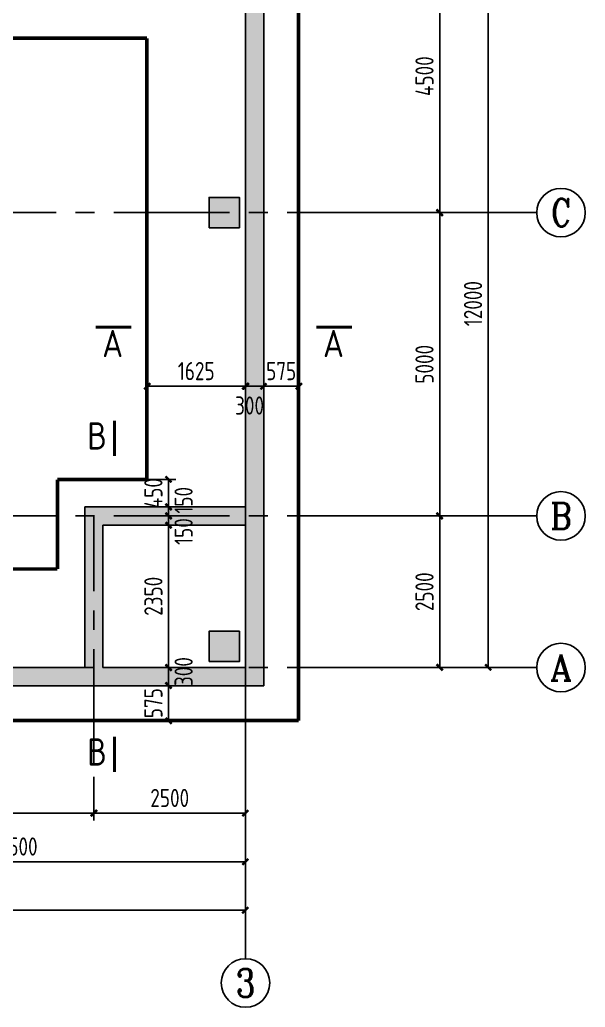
# Model space of a CAD drawing. Header units: millimetres. Extents: x 893615 to 897539, y 39650 to 40458.
# Drawn here: x 895014.7 to 895107.9, y 39978.5 to 40141.3 of the extents above; entities that cross this region are included whole.
import ezdxf
from ezdxf.enums import TextEntityAlignment as Align

# ---------------------------------------------------------------- set-up
doc = ezdxf.new("R2010")
doc.units = ezdxf.units.MM
doc.header["$LTSCALE"] = 1000
doc.header["$MEASUREMENT"] = 0
doc.linetypes.add('CENTER2', pattern=[28.575, 19.05, -3.175, 3.175, -3.175])
for name, color, linetype in [('AXIS', 3, 'Continuous'), ('AXIS_TEXT', 7, 'Continuous'), ('DIM', 7, 'Continuous'), ('DOTE', 1, 'Continuous'), ('PUB_TEXT', 7, 'Continuous'), ('WALL', 9, 'Continuous'), ('基础梁', 4, 'Continuous'), ('柱', 2, 'Continuous'), ('标注尺寸', 252, 'Continuous')]:
    doc.layers.add(name, color=color, linetype=linetype)
doc.styles.add('_TCH_AXIS', font='COMPLEX', dxfattribs={"bigfont": 'GBCBIG'})
doc.styles.add('COMPLEX', font='COMPLEX')
doc.styles.add('GBHZ', font='gbenor.shx', dxfattribs={"width": 0.9, "bigfont": 'gbcbig.shx'})
doc.styles.get("Standard").update_dxf_attribs({"font": 'gbenor.shx', "bigfont": 'gbcbig.shx'})
doc.dimstyles.new('Y100', dxfattribs={"dimscale": 0, "dimtxt": 3, "dimasz": 0.01, "dimexe": 1.2, "dimexo": 2, "dimgap": 1, "dimtad": 1, "dimdec": 0, "dimlfac": 100, "dimzin": 0, "dimdsep": 46, "dimtxsty": 'GBHZ', "dimblk": 'DX', "dimcen": 0.09, "dimdle": 1, "dimclrd": 7, "dimclre": 7, "dimclrt": 7, "dimadec": 0, "dimazin": 0, "dimtfac": 1, "dimtdec": 0, "dimtix": 1, "dimtmove": 2, "dimatfit": 3, "dimldrblk": 'DX', "dimfxl": 0, "dimtolj": 1, "dimtzin": 0, "dimarcsym": 0})

# ---------------------------------------------------------------- blocks, each defined once
blk = doc.blocks.new('_AXISO')
blk.add_circle((0, 0), 0.5)
at = {"layer": 'AXIS_TEXT', "style": 'COMPLEX', "width": 1.041667}
blk.add_attdef('A', text='', height=0.56, dxfattribs=at).set_placement((-0.25, -0.28), (0.25, -0.28), align=Align.FIT)
blk = doc.blocks.new('DX')
at = {"color": 0, "linetype": 'ByBlock', "const_width": 40}
blk.add_lwpolyline([(-54, -51), (46, 49)], dxfattribs=at)
blk = doc.blocks.new('*D49')
at = {"layer": 'Defpoints', "color": 0, "transparency": 16777216}
for p in [(894976.91, 40018.51), (895026.91, 40018.51), (895026.91, 40010.51)]:
    blk.add_point(p, dxfattribs=at)
at = {"layer": 'dim', "color": 7, "lineweight": -2, "transparency": 16777216}
for p, q in [((894976.91, 40016.51), (894976.91, 40009.31)), ((895026.91, 40016.51), (895026.91, 40009.31)), ((894976.92, 40010.51), (895026.9, 40010.51))]:
    blk.add_line(p, q, dxfattribs=at)
at = {"layer": 'dim', "color": 7, "lineweight": -2, "transparency": 16777216, "xscale": 0.01, "yscale": 0.01, "zscale": 0.01, "rotation": 180}
blk.add_blockref('DX', (894976.91, 40010.51), dxfattribs=at)
at = {"layer": 'dim', "color": 7, "lineweight": -2, "transparency": 16777216, "xscale": 0.01, "yscale": 0.01, "zscale": 0.01}
blk.add_blockref('DX', (895026.91, 40010.51), dxfattribs=at)
at = {"layer": 'dim', "color": 7, "transparency": 16777216, "insert": (895001.91, 40013.01), "char_height": 3, "attachment_point": 5, "style": 'GBHZ'}
blk.add_mtext('\\A1;5000', dxfattribs=at)
blk = doc.blocks.new('*D50')
at = {"layer": 'Defpoints', "color": 0, "transparency": 16777216}
for p in [(895026.91, 40018.51), (895051.91, 40018.51), (895051.91, 40010.51)]:
    blk.add_point(p, dxfattribs=at)
at = {"layer": 'dim', "color": 7, "lineweight": -2, "transparency": 16777216}
for p, q in [((895026.91, 40016.51), (895026.91, 40009.31)), ((895051.91, 40016.51), (895051.91, 40009.31)), ((895026.92, 40010.51), (895051.9, 40010.51))]:
    blk.add_line(p, q, dxfattribs=at)
at = {"layer": 'dim', "color": 7, "lineweight": -2, "transparency": 16777216, "xscale": 0.01, "yscale": 0.01, "zscale": 0.01, "rotation": 180}
blk.add_blockref('DX', (895026.91, 40010.51), dxfattribs=at)
at = {"layer": 'dim', "color": 7, "lineweight": -2, "transparency": 16777216, "xscale": 0.01, "yscale": 0.01, "zscale": 0.01}
blk.add_blockref('DX', (895051.91, 40010.51), dxfattribs=at)
at = {"layer": 'dim', "color": 7, "transparency": 16777216, "insert": (895039.41, 40013.01), "char_height": 3, "attachment_point": 5, "style": 'GBHZ'}
blk.add_mtext('\\A1;2500', dxfattribs=at)
blk = doc.blocks.new('*D51')
at = {"layer": 'Defpoints', "color": 0, "transparency": 16777216}
for p in [(894931.91, 40018.51), (895051.91, 40018.51), (894931.91, 39994.51)]:
    blk.add_point(p, dxfattribs=at)
at = {"layer": 'dim', "color": 7, "lineweight": -2, "transparency": 16777216}
for p, q in [((894931.91, 40016.51), (894931.91, 39993.31)), ((895051.91, 40016.51), (895051.91, 39993.31)), ((895051.9, 39994.51), (894931.92, 39994.51))]:
    blk.add_line(p, q, dxfattribs=at)
at = {"layer": 'dim', "color": 7, "lineweight": -2, "transparency": 16777216, "xscale": 0.01, "yscale": 0.01, "zscale": 0.01, "rotation": 180}
blk.add_blockref('DX', (894931.91, 39994.51), dxfattribs=at)
at = {"layer": 'dim', "color": 7, "lineweight": -2, "transparency": 16777216, "xscale": 0.01, "yscale": 0.01, "zscale": 0.01}
blk.add_blockref('DX', (895051.91, 39994.51), dxfattribs=at)
at = {"layer": 'dim', "color": 7, "transparency": 16777216, "insert": (894991.91, 39997.01), "char_height": 3, "attachment_point": 5, "style": 'GBHZ'}
blk.add_mtext('\\A1;12000', dxfattribs=at)
blk = doc.blocks.new('*D55')
at = {"layer": 'Defpoints', "color": 0, "transparency": 16777216}
for p in [(895067.91, 40059.51), (895083.91, 40059.51), (895067.91, 40034.51)]:
    blk.add_point(p, dxfattribs=at)
at = {"layer": 'dim', "color": 7, "lineweight": -2, "transparency": 16777216}
for p, q in [((895069.91, 40059.51), (895085.11, 40059.51)), ((895083.91, 40034.52), (895083.91, 40059.5)), ((895069.91, 40034.51), (895085.11, 40034.51))]:
    blk.add_line(p, q, dxfattribs=at)
at = {"layer": 'dim', "color": 7, "lineweight": -2, "transparency": 16777216, "xscale": 0.01, "yscale": 0.01, "zscale": 0.01}
for p, rotation in [((895083.91, 40059.51), 90), ((895083.91, 40034.51), 270)]:
    blk.add_blockref('DX', p, dxfattribs=dict(at, rotation=rotation))
at = {"layer": 'dim', "color": 7, "transparency": 16777216, "insert": (895081.41, 40047.01), "char_height": 3, "attachment_point": 5, "rotation": 90, "style": 'GBHZ'}
blk.add_mtext('\\A1;2500', dxfattribs=at)
blk = doc.blocks.new('*D56')
at = {"layer": 'Defpoints', "color": 0, "transparency": 16777216}
for p in [(895067.91, 40109.51), (895083.91, 40109.51), (895067.91, 40059.51)]:
    blk.add_point(p, dxfattribs=at)
at = {"layer": 'dim', "color": 7, "lineweight": -2, "transparency": 16777216}
for p, q in [((895069.91, 40109.51), (895085.11, 40109.51)), ((895083.91, 40059.52), (895083.91, 40109.5)), ((895069.91, 40059.51), (895085.11, 40059.51))]:
    blk.add_line(p, q, dxfattribs=at)
at = {"layer": 'dim', "color": 7, "lineweight": -2, "transparency": 16777216, "xscale": 0.01, "yscale": 0.01, "zscale": 0.01}
for p, rotation in [((895083.91, 40109.51), 90), ((895083.91, 40059.51), 270)]:
    blk.add_blockref('DX', p, dxfattribs=dict(at, rotation=rotation))
at = {"layer": 'dim', "color": 7, "transparency": 16777216, "insert": (895081.41, 40084.51), "char_height": 3, "attachment_point": 5, "rotation": 90, "style": 'GBHZ'}
blk.add_mtext('\\A1;5000', dxfattribs=at)
blk = doc.blocks.new('*D57')
at = {"layer": 'Defpoints', "color": 0, "transparency": 16777216}
for p in [(895067.91, 40154.51), (895083.91, 40154.51), (895067.91, 40109.51)]:
    blk.add_point(p, dxfattribs=at)
at = {"layer": 'dim', "color": 7, "lineweight": -2, "transparency": 16777216}
for p, q in [((895069.91, 40154.51), (895085.11, 40154.51)), ((895083.91, 40109.52), (895083.91, 40154.5)), ((895069.91, 40109.51), (895085.11, 40109.51))]:
    blk.add_line(p, q, dxfattribs=at)
at = {"layer": 'dim', "color": 7, "lineweight": -2, "transparency": 16777216, "xscale": 0.01, "yscale": 0.01, "zscale": 0.01}
for p, rotation in [((895083.91, 40154.51), 90), ((895083.91, 40109.51), 270)]:
    blk.add_blockref('DX', p, dxfattribs=dict(at, rotation=rotation))
at = {"layer": 'dim', "color": 7, "transparency": 16777216, "insert": (895081.41, 40132.01), "char_height": 3, "attachment_point": 5, "rotation": 90, "style": 'GBHZ'}
blk.add_mtext('\\A1;4500', dxfattribs=at)
blk = doc.blocks.new('*D58')
at = {"layer": 'Defpoints', "color": 0, "transparency": 16777216}
for p in [(895067.91, 40154.51), (895067.91, 40034.51), (895091.91, 40034.51)]:
    blk.add_point(p, dxfattribs=at)
at = {"layer": 'dim', "color": 7, "lineweight": -2, "transparency": 16777216}
for p, q in [((895069.91, 40154.51), (895093.11, 40154.51)), ((895091.91, 40154.5), (895091.91, 40034.52)), ((895069.91, 40034.51), (895093.11, 40034.51))]:
    blk.add_line(p, q, dxfattribs=at)
at = {"layer": 'dim', "color": 7, "lineweight": -2, "transparency": 16777216, "xscale": 0.01, "yscale": 0.01, "zscale": 0.01}
for p, rotation in [((895091.91, 40154.51), 90), ((895091.91, 40034.51), 270)]:
    blk.add_blockref('DX', p, dxfattribs=dict(at, rotation=rotation))
at = {"layer": 'dim', "color": 7, "transparency": 16777216, "insert": (895089.41, 40094.51), "char_height": 3, "attachment_point": 5, "rotation": 90, "style": 'GBHZ'}
blk.add_mtext('\\A1;12000', dxfattribs=at)
blk = doc.blocks.new('*D139')
at = {"layer": 'Defpoints', "color": 0, "transparency": 16777216}
for p in [(894976.91, 40018.51), (895051.91, 40018.51), (894976.91, 40002.51)]:
    blk.add_point(p, dxfattribs=at)
at = {"layer": 'dim', "color": 7, "lineweight": -2, "transparency": 16777216}
for p, q in [((894976.91, 40016.51), (894976.91, 40001.31)), ((895051.91, 40016.51), (895051.91, 40001.31)), ((895051.9, 40002.51), (894976.92, 40002.51))]:
    blk.add_line(p, q, dxfattribs=at)
at = {"layer": 'dim', "color": 7, "lineweight": -2, "transparency": 16777216, "xscale": 0.01, "yscale": 0.01, "zscale": 0.01, "rotation": 180}
blk.add_blockref('DX', (894976.91, 40002.51), dxfattribs=at)
at = {"layer": 'dim', "color": 7, "lineweight": -2, "transparency": 16777216, "xscale": 0.01, "yscale": 0.01, "zscale": 0.01}
blk.add_blockref('DX', (895051.91, 40002.51), dxfattribs=at)
at = {"layer": 'dim', "color": 7, "transparency": 16777216, "insert": (895014.41, 40005.01), "char_height": 3, "attachment_point": 5, "style": 'GBHZ'}
blk.add_mtext('\\A1;7500', dxfattribs=at)
blk = doc.blocks.new('*D158')
at = {"layer": 'Defpoints', "color": 0, "transparency": 16777216}
for p in [(895054.91, 40091.5), (895060.66, 40091.91), (895054.91, 40080.89)]:
    blk.add_point(p, dxfattribs=at)
at = {"layer": 'dim', "color": 7, "lineweight": -2, "transparency": 16777216}
for p, q in [((895054.91, 40089.5), (895054.91, 40079.69)), ((895060.66, 40089.91), (895060.66, 40079.69)), ((895054.9, 40080.89), (895054.89, 40080.89)), ((895060.66, 40080.89), (895054.91, 40080.89)), ((895060.67, 40080.89), (895060.68, 40080.89))]:
    blk.add_line(p, q, dxfattribs=at)
at = {"layer": 'dim', "color": 7, "lineweight": -2, "transparency": 16777216, "xscale": 0.01, "yscale": 0.01, "zscale": 0.01}
blk.add_blockref('DX', (895054.91, 40080.89), dxfattribs=at)
at = {"layer": 'dim', "color": 7, "lineweight": -2, "transparency": 16777216, "xscale": 0.01, "yscale": 0.01, "zscale": 0.01, "rotation": 180}
blk.add_blockref('DX', (895060.66, 40080.89), dxfattribs=at)
at = {"layer": 'dim', "color": 7, "transparency": 16777216, "insert": (895057.78, 40083.39), "char_height": 3, "attachment_point": 5, "style": 'GBHZ'}
blk.add_mtext('\\A1;575', dxfattribs=at)
blk = doc.blocks.new('*D159')
at = {"layer": 'Defpoints', "color": 0, "transparency": 16777216}
for p in [(895051.91, 40091.5), (895054.91, 40091.5), (895051.91, 40080.89)]:
    blk.add_point(p, dxfattribs=at)
at = {"layer": 'dim', "color": 7, "lineweight": -2, "transparency": 16777216}
for p, q in [((895051.91, 40089.5), (895051.91, 40079.69)), ((895054.91, 40089.5), (895054.91, 40079.69)), ((895054.9, 40080.89), (895051.92, 40080.89))]:
    blk.add_line(p, q, dxfattribs=at)
at = {"layer": 'dim', "color": 7, "lineweight": -2, "transparency": 16777216, "xscale": 0.01, "yscale": 0.01, "zscale": 0.01, "rotation": 180}
blk.add_blockref('DX', (895051.91, 40080.89), dxfattribs=at)
at = {"layer": 'dim', "color": 7, "lineweight": -2, "transparency": 16777216, "xscale": 0.01, "yscale": 0.01, "zscale": 0.01}
blk.add_blockref('DX', (895054.91, 40080.89), dxfattribs=at)
at = {"layer": 'dim', "color": 7, "transparency": 16777216, "insert": (895052.57, 40077.71), "char_height": 3, "attachment_point": 5, "style": 'GBHZ'}
blk.add_mtext('\\A1;300', dxfattribs=at)
blk = doc.blocks.new('*D160')
at = {"layer": 'Defpoints', "color": 0, "transparency": 16777216}
for p in [(895035.66, 40091.5), (895051.91, 40091.5), (895035.66, 40080.89)]:
    blk.add_point(p, dxfattribs=at)
at = {"layer": 'dim', "color": 7, "lineweight": -2, "transparency": 16777216}
for p, q in [((895035.66, 40089.5), (895035.66, 40079.69)), ((895051.91, 40089.5), (895051.91, 40079.69)), ((895051.9, 40080.89), (895035.67, 40080.89))]:
    blk.add_line(p, q, dxfattribs=at)
at = {"layer": 'dim', "color": 7, "lineweight": -2, "transparency": 16777216, "xscale": 0.01, "yscale": 0.01, "zscale": 0.01, "rotation": 180}
blk.add_blockref('DX', (895035.66, 40080.89), dxfattribs=at)
at = {"layer": 'dim', "color": 7, "lineweight": -2, "transparency": 16777216, "xscale": 0.01, "yscale": 0.01, "zscale": 0.01}
blk.add_blockref('DX', (895051.91, 40080.89), dxfattribs=at)
at = {"layer": 'dim', "color": 7, "transparency": 16777216, "insert": (895043.78, 40083.39), "char_height": 3, "attachment_point": 5, "style": 'GBHZ'}
blk.add_mtext('\\A1;1625', dxfattribs=at)
blk = doc.blocks.new('*D161')
at = {"layer": 'Defpoints', "color": 0, "transparency": 16777216}
for p in [(895032.87, 40031.51), (895039.22, 40031.51), (895032.47, 40025.76)]:
    blk.add_point(p, dxfattribs=at)
at = {"layer": 'dim', "color": 7, "lineweight": -2, "transparency": 16777216}
for p, q in [((895034.87, 40031.51), (895040.42, 40031.51)), ((895039.22, 40031.52), (895039.22, 40031.53)), ((895039.22, 40025.76), (895039.22, 40031.51)), ((895034.47, 40025.76), (895040.42, 40025.76)), ((895039.22, 40025.75), (895039.22, 40025.74))]:
    blk.add_line(p, q, dxfattribs=at)
at = {"layer": 'dim', "color": 7, "lineweight": -2, "transparency": 16777216, "xscale": 0.01, "yscale": 0.01, "zscale": 0.01}
for p, rotation in [((895039.22, 40031.51), 270), ((895039.22, 40025.76), 90)]:
    blk.add_blockref('DX', p, dxfattribs=dict(at, rotation=rotation))
at = {"layer": 'dim', "color": 7, "transparency": 16777216, "insert": (895036.72, 40028.64), "char_height": 3, "attachment_point": 5, "rotation": 90, "style": 'GBHZ'}
blk.add_mtext('\\A1;575', dxfattribs=at)
blk = doc.blocks.new('*D162')
at = {"layer": 'Defpoints', "color": 0, "transparency": 16777216}
for p in [(895032.87, 40034.51), (895039.22, 40034.51), (895032.87, 40031.51)]:
    blk.add_point(p, dxfattribs=at)
at = {"layer": 'dim', "color": 7, "lineweight": -2, "transparency": 16777216}
for p, q in [((895034.87, 40034.51), (895040.42, 40034.51)), ((895039.22, 40031.52), (895039.22, 40034.5)), ((895034.87, 40031.51), (895040.42, 40031.51))]:
    blk.add_line(p, q, dxfattribs=at)
at = {"layer": 'dim', "color": 7, "lineweight": -2, "transparency": 16777216, "xscale": 0.01, "yscale": 0.01, "zscale": 0.01}
for p, rotation in [((895039.22, 40034.51), 90), ((895039.22, 40031.51), 270)]:
    blk.add_blockref('DX', p, dxfattribs=dict(at, rotation=rotation))
at = {"layer": 'dim', "color": 7, "transparency": 16777216, "insert": (895041.7, 40033.85), "char_height": 3, "attachment_point": 5, "rotation": 90, "style": 'GBHZ'}
blk.add_mtext('\\A1;300', dxfattribs=at)
blk = doc.blocks.new('*D163')
at = {"layer": 'Defpoints', "color": 0, "transparency": 16777216}
for p in [(895032.87, 40058.01), (895039.22, 40058.01), (895032.87, 40034.51)]:
    blk.add_point(p, dxfattribs=at)
at = {"layer": 'dim', "color": 7, "lineweight": -2, "transparency": 16777216}
for p, q in [((895034.87, 40058.01), (895040.42, 40058.01)), ((895039.22, 40034.52), (895039.22, 40058)), ((895034.87, 40034.51), (895040.42, 40034.51))]:
    blk.add_line(p, q, dxfattribs=at)
at = {"layer": 'dim', "color": 7, "lineweight": -2, "transparency": 16777216, "xscale": 0.01, "yscale": 0.01, "zscale": 0.01}
for p, rotation in [((895039.22, 40058.01), 90), ((895039.22, 40034.51), 270)]:
    blk.add_blockref('DX', p, dxfattribs=dict(at, rotation=rotation))
at = {"layer": 'dim', "color": 7, "transparency": 16777216, "insert": (895036.72, 40046.26), "char_height": 3, "attachment_point": 5, "rotation": 90, "style": 'GBHZ'}
blk.add_mtext('\\A1;2350', dxfattribs=at)
blk = doc.blocks.new('*D164')
at = {"layer": 'Defpoints', "color": 0, "transparency": 16777216}
for p in [(895032.87, 40061.01), (895039.22, 40061.01), (895032.87, 40059.51)]:
    blk.add_point(p, dxfattribs=at)
at = {"layer": 'dim', "color": 7, "lineweight": -2, "transparency": 16777216}
for p, q in [((895034.87, 40061.01), (895040.42, 40061.01)), ((895039.22, 40061.02), (895039.22, 40061.03)), ((895039.22, 40059.51), (895039.22, 40061.01)), ((895034.87, 40059.51), (895040.42, 40059.51)), ((895039.22, 40059.5), (895039.22, 40059.49))]:
    blk.add_line(p, q, dxfattribs=at)
at = {"layer": 'dim', "color": 7, "lineweight": -2, "transparency": 16777216, "xscale": 0.01, "yscale": 0.01, "zscale": 0.01}
for p, rotation in [((895039.22, 40061.01), 270), ((895039.22, 40059.51), 90)]:
    blk.add_blockref('DX', p, dxfattribs=dict(at, rotation=rotation))
at = {"layer": 'dim', "color": 7, "transparency": 16777216, "insert": (895041.7, 40062.09), "char_height": 3, "attachment_point": 5, "rotation": 90, "style": 'GBHZ'}
blk.add_mtext('\\A1;150', dxfattribs=at)
blk = doc.blocks.new('*D165')
at = {"layer": 'Defpoints', "color": 0, "transparency": 16777216}
for p in [(895032.87, 40059.51), (895032.87, 40058.01), (895039.22, 40058.01)]:
    blk.add_point(p, dxfattribs=at)
at = {"layer": 'dim', "color": 7, "lineweight": -2, "transparency": 16777216}
for p, q in [((895034.87, 40059.51), (895040.42, 40059.51)), ((895039.22, 40059.52), (895039.22, 40059.53)), ((895039.22, 40059.51), (895039.22, 40058.01)), ((895034.87, 40058.01), (895040.42, 40058.01)), ((895039.22, 40058), (895039.22, 40057.99))]:
    blk.add_line(p, q, dxfattribs=at)
at = {"layer": 'dim', "color": 7, "lineweight": -2, "transparency": 16777216, "xscale": 0.01, "yscale": 0.01, "zscale": 0.01}
for p, rotation in [((895039.22, 40059.51), 270), ((895039.22, 40058.01), 90)]:
    blk.add_blockref('DX', p, dxfattribs=dict(at, rotation=rotation))
at = {"layer": 'dim', "color": 7, "transparency": 16777216, "insert": (895041.7, 40056.94), "char_height": 3, "attachment_point": 5, "rotation": 90, "style": 'GBHZ'}
blk.add_mtext('\\A1;150', dxfattribs=at)
blk = doc.blocks.new('*D166')
at = {"layer": 'Defpoints', "color": 0, "transparency": 16777216}
for p in [(895032.87, 40065.51), (895032.87, 40061.01), (895039.22, 40061.01)]:
    blk.add_point(p, dxfattribs=at)
at = {"layer": 'dim', "color": 7, "lineweight": -2, "transparency": 16777216}
for p, q in [((895034.87, 40065.51), (895040.42, 40065.51)), ((895039.22, 40065.52), (895039.22, 40065.53)), ((895039.22, 40065.51), (895039.22, 40061.01)), ((895034.87, 40061.01), (895040.42, 40061.01)), ((895039.22, 40061), (895039.22, 40060.99))]:
    blk.add_line(p, q, dxfattribs=at)
at = {"layer": 'dim', "color": 7, "lineweight": -2, "transparency": 16777216, "xscale": 0.01, "yscale": 0.01, "zscale": 0.01}
for p, rotation in [((895039.22, 40065.51), 270), ((895039.22, 40061.01), 90)]:
    blk.add_blockref('DX', p, dxfattribs=dict(at, rotation=rotation))
at = {"layer": 'dim', "color": 7, "transparency": 16777216, "insert": (895036.72, 40063.26), "char_height": 3, "attachment_point": 5, "rotation": 90, "style": 'GBHZ'}
blk.add_mtext('\\A1;450', dxfattribs=at)

msp = doc.modelspace()

# ---------------------------------------------------------------- hatches: boundary and pattern name
at = {"layer": 'WALL'}
h = msp.add_hatch(dxfattribs=at)
h.set_pattern_fill('DOTS', color=256, scale=20, style=0)
h.set_pattern_definition([(0, (-10.6748, 0), (0.625, 1.25), [0, -1.25])])
h.paths.add_polyline_path([(895054.906, 40157.511), (894928.906, 40157.511), (894928.906, 40031.511), (895054.906, 40031.511)])
h.paths.add_polyline_path([(895051.906, 40154.511), (895051.906, 40061.011), (895025.406, 40061.011), (895025.406, 40034.511), (894931.906, 40034.511), (894931.906, 40083.011), (894958.406, 40083.011), (894958.406, 40106.011), (894931.906, 40106.011), (894931.906, 40154.511)], flags=16)
h.paths.add_polyline_path([(894955.406, 40103.011), (894955.406, 40086.011), (894931.906, 40086.011), (894931.906, 40103.011)], flags=16)
h.paths.add_polyline_path([(895028.406, 40058.011), (895051.906, 40058.011), (895051.906, 40034.511), (895028.406, 40034.511)], flags=16)

# ---------------------------------------------------------------- linework, layer by layer
at = {"layer": 'AXIS', "color": 0}
for p, q in [((895067.906, 40109.511), (895099.906, 40109.511)), ((895067.906, 40059.511), (895099.906, 40059.511)), ((895067.906, 40034.511), (895099.906, 40034.511)), ((895051.906, 40018.511), (895051.906, 39986.511))]:
    msp.add_line(p, q, dxfattribs=at)
at = {"layer": 'DOTE', "linetype": 'CENTER2', "ltscale": 0.001}
for p, q in [((895051.906, 40018.511), (895051.906, 40170.511)), ((894915.906, 40109.511), (895067.906, 40109.511)), ((894915.906, 40059.511), (895067.906, 40059.511)), ((895026.906, 40018.511), (895026.906, 40059.511)), ((894915.906, 40034.511), (895067.906, 40034.511))]:
    msp.add_line(p, q, dxfattribs=at)
at = {"layer": 'WALL'}
for p, q in [((895025.406, 40061.011), (895051.906, 40061.011)), ((895025.406, 40034.511), (895025.406, 40061.011)), ((895028.406, 40058.011), (895051.906, 40058.011)), ((895028.406, 40034.511), (895028.406, 40058.011))]:
    msp.add_line(p, q, dxfattribs=at)
msp.add_lwpolyline([(894928.906, 40031.511), (895054.906, 40031.511), (895054.906, 40157.511), (894928.906, 40157.511)], close=True, dxfattribs=at)
for points in [[(895051.906, 40061.011), (895051.906, 40154.511), (894931.906, 40154.511), (894931.906, 40106.011)], [(894931.906, 40083.011), (894931.906, 40034.511), (895025.406, 40034.511)], [(895028.406, 40034.511), (895051.906, 40034.511), (895051.906, 40058.011)]]:
    msp.add_lwpolyline(points, dxfattribs=at)
at = {"layer": '基础梁', "const_width": 0.6}
for points in [[(895060.656, 40025.761), (895060.656, 40163.261)], [(894948.156, 40138.261), (895035.656, 40138.261)], [(895035.656, 40065.511), (895035.656, 40138.261)], [(895020.906, 40050.761), (895020.906, 40065.511)], [(895020.906, 40065.511), (895035.656, 40065.511)], [(894948.156, 40050.761), (895020.906, 40050.761)], [(894923.156, 40025.761), (895060.656, 40025.761)]]:
    msp.add_lwpolyline(points, dxfattribs=at)
at = {"layer": '柱'}
for points in [[(895045.906, 40107.011), (895045.906, 40112.011), (895050.906, 40112.011), (895050.906, 40107.011), (895045.906, 40107.011)], [(895045.906, 40035.511), (895045.906, 40040.511), (895050.906, 40040.511), (895050.906, 40035.511), (895045.906, 40035.511)]]:
    msp.add_lwpolyline(points, dxfattribs=at)
for points in [[(895045.906, 40107.011), (895045.906, 40112.011), (895050.906, 40107.011), (895050.906, 40112.011)], [(895045.906, 40035.511), (895045.906, 40040.511), (895050.906, 40035.511), (895050.906, 40040.511)]]:
    msp.add_solid(points, dxfattribs=at)
at = {"layer": '标注尺寸', "const_width": 0.5}
for points in [[(895033.061, 40090.629), (895027.198, 40090.629)], [(895069.467, 40090.629), (895063.604, 40090.629)], [(895030.296, 40069.376), (895030.296, 40075.24)], [(895030.296, 40017.274), (895030.296, 40023.137)]]:
    msp.add_lwpolyline(points, dxfattribs=at)

# ---------------------------------------------------------------- block references
at = {"layer": 'AXIS', "color": 0}
ref = msp.add_blockref('_AXISO', (895103.906, 40109.511), dxfattribs=dict(at, xscale=-8, yscale=8, zscale=8))
ref.add_attrib('A', 'C', dxfattribs={"layer": 'AXIS_TEXT', "color": 0, "height": 4.557, "style": '_TCH_AXIS'}).set_placement((895102.279, 40107.233), (895105.534, 40107.233), align=Align.FIT)
ref = msp.add_blockref('_AXISO', (895103.906, 40059.511), dxfattribs=dict(at, xscale=-8, yscale=8, zscale=8))
ref.add_attrib('A', 'B', dxfattribs={"layer": 'AXIS_TEXT', "color": 0, "height": 4.353, "style": '_TCH_AXIS'}).set_placement((895102.145, 40057.335), (895105.668, 40057.335), align=Align.FIT)
ref = msp.add_blockref('_AXISO', (895103.906, 40034.511), dxfattribs=dict(at, xscale=-8, yscale=8, zscale=8))
ref.add_attrib('A', 'A', dxfattribs={"layer": 'AXIS_TEXT', "color": 0, "height": 4.252, "style": '_TCH_AXIS'}).set_placement((895102.084, 40032.386), (895105.729, 40032.386), align=Align.FIT)
ref = msp.add_blockref('_AXISO', (895051.906, 39982.511), dxfattribs=dict(at, xscale=8, yscale=8, zscale=8))
ref.add_attrib('A', '3', dxfattribs={"layer": 'AXIS_TEXT', "color": 0, "height": 4.659, "style": '_TCH_AXIS'}).set_placement((895050.353, 39980.182), (895053.46, 39980.182), align=Align.FIT)

# ---------------------------------------------------------------- texts
at = {"layer": 'PUB_TEXT'}
for s, p in [('A', (895028.276, 40085.692)), ('A', (895064.682, 40085.692)), ('B', (895025.8, 40070.458)), ('B', (895025.8, 40018.355))]:
    msp.add_text(s, height=4.5, dxfattribs=at).set_placement(p)

# ---------------------------------------------------------------- dimensions: what is measured, and where the dimension line sits
at = {"layer": 'dim'}
for base, p1, p2, angle, picture, middle in [((895083.906, 40154.511), (895067.906, 40109.511), (895067.906, 40154.511), 90, '*D57', (895081.406, 40132.011)), ((895091.906, 40034.511), (895067.906, 40154.511), (895067.906, 40034.511), 90, '*D58', (895089.406, 40094.511)), ((895083.906, 40109.511), (895067.906, 40059.511), (895067.906, 40109.511), 90, '*D56', (895081.406, 40084.511)), ((895035.656, 40080.887), (895051.906, 40091.498), (895035.656, 40091.498), 180, '*D160', (895043.781, 40083.387)), ((895054.906, 40080.887), (895060.656, 40091.907), (895054.906, 40091.498), 180, '*D158', (895057.781, 40083.387)), ((895039.218, 40061.011), (895032.874, 40065.511), (895032.874, 40061.011), 270, '*D166', (895036.718, 40063.261)), ((895083.906, 40059.511), (895067.906, 40034.511), (895067.906, 40059.511), 90, '*D55', (895081.406, 40047.011)), ((895039.218, 40058.011), (895032.874, 40034.511), (895032.874, 40058.011), 90, '*D163', (895036.718, 40046.261)), ((895039.218, 40031.511), (895032.465, 40025.761), (895032.874, 40031.511), 90, '*D161', (895036.718, 40028.636)), ((894976.906, 40002.511), (895051.906, 40018.511), (894976.906, 40018.511), 180, '*D139', (895014.406, 40005.011))]:
    dim = msp.add_linear_dim(base=base, p1=p1, p2=p2, angle=angle, dimstyle='Y100', override={"dimscale": 1}, dxfattribs=at)
    dim.commit()
    dim.dimension.update_dxf_attribs({"geometry": picture, "text_midpoint": middle})
for base, p1, p2, angle, picture, middle in [((895051.906, 40080.887), (895054.906, 40091.498), (895051.906, 40091.498), 180, '*D159', (895052.572, 40077.709)), ((895039.218, 40061.011), (895032.874, 40059.511), (895032.874, 40061.011), 90, '*D164', (895041.696, 40062.085)), ((895039.218, 40058.011), (895032.874, 40059.511), (895032.874, 40058.011), 270, '*D165', (895041.696, 40056.938)), ((895039.218, 40034.511), (895032.874, 40031.511), (895032.874, 40034.511), 90, '*D162', (895041.696, 40033.846))]:
    dim = msp.add_linear_dim(base=base, p1=p1, p2=p2, angle=angle, dimstyle='Y100', override={"dimscale": 1}, dxfattribs=at)
    dim.commit()
    dim.dimension.update_dxf_attribs({"geometry": picture, "text_midpoint": middle, "dimtype": 160})
for base, p1, p2, picture, middle in [((894931.906, 39994.511), (895051.906, 40018.511), (894931.906, 40018.511), '*D51', (894991.906, 39997.011)), ((895026.906, 40010.511), (894976.906, 40018.511), (895026.906, 40018.511), '*D49', (895001.906, 40013.011)), ((895051.906, 40010.511), (895026.906, 40018.511), (895051.906, 40018.511), '*D50', (895039.406, 40013.011))]:
    dim = msp.add_linear_dim(base=base, p1=p1, p2=p2, dimstyle='Y100', override={"dimscale": 1}, dxfattribs=at)
    dim.commit()
    dim.dimension.update_dxf_attribs({"geometry": picture, "text_midpoint": middle})

doc.saveas('drawing.dxf')
